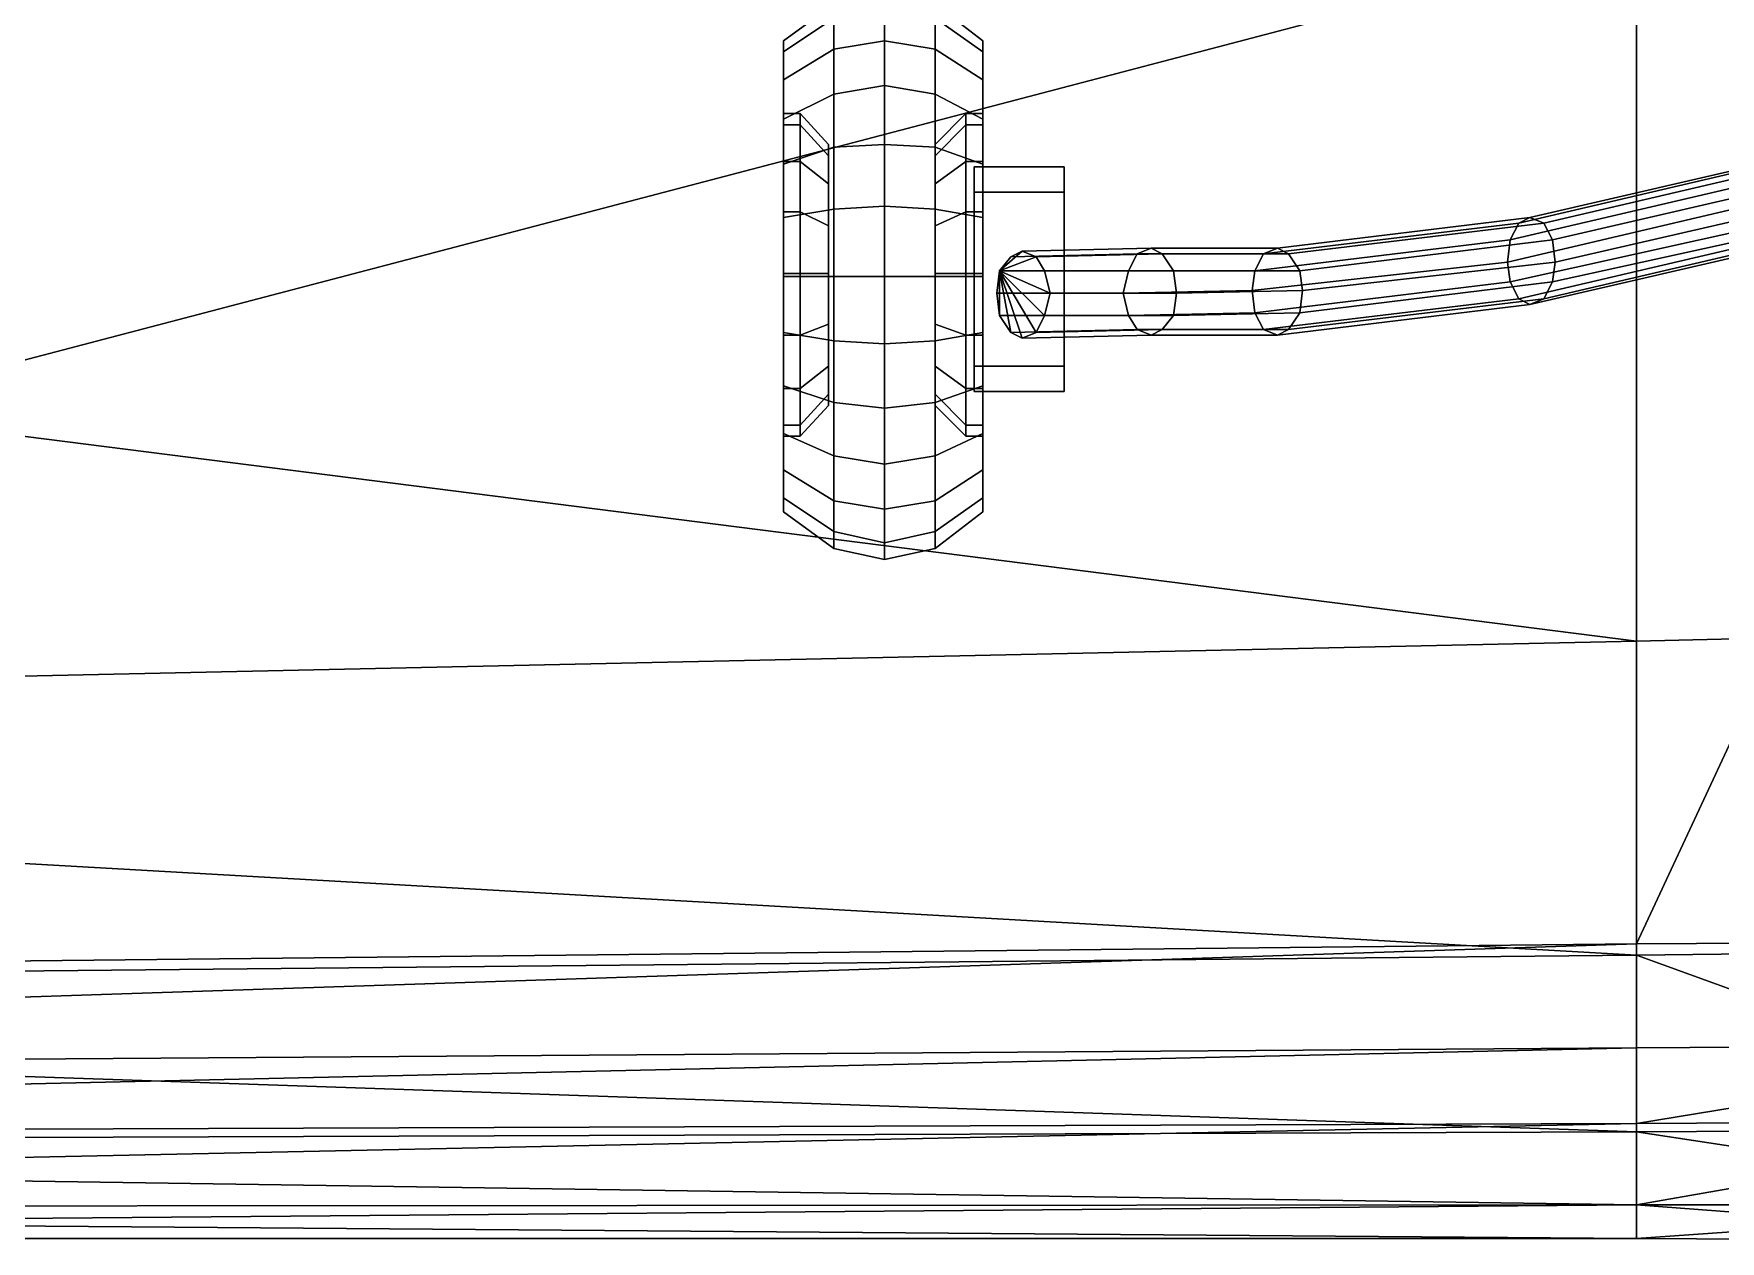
# Model space of a CAD drawing. Extents: x -2750 to 2751, y -1310 to 2918.
# Drawn here: x -913 to -312, y -107 to 324 of the extents above; entities that cross this region are included whole.
import ezdxf

# ---------------------------------------------------------------- set-up
doc = ezdxf.new("R2010")
doc.units = 0

msp = doc.modelspace()

# ---------------------------------------------------------------- linework, layer by layer
at = {"layer": '241953', "color": 1}
for points in [[(-646, 317, -480), (-646, 321, -460), (-628, 334, -462), (-628, 329, -485)], [(-646, 321, -460), (-646, 321, -440), (-628, 334, -438), (-628, 334, -462)], [(-646, 321, -440), (-646, 317, -420), (-628, 329, -416), (-628, 334, -438)], [(-628, 318, -506), (-628, 329, -485), (-610, 332, -486), (-610, 321, -508)], [(-628, 329, -416), (-628, 318, -395), (-610, 321, -392), (-610, 332, -414)], [(-610, 321, -508), (-610, 332, -486), (-592, 329, -485), (-592, 318, -506)], [(-610, 332, -414), (-610, 321, -392), (-592, 318, -395), (-592, 329, -416)], [(-592, 329, -485), (-592, 334, -462), (-575, 321, -460), (-575, 317, -480)], [(-592, 334, -462), (-592, 334, -438), (-575, 321, -440), (-575, 321, -460)], [(-592, 334, -438), (-592, 329, -416), (-575, 317, -420), (-575, 321, -440)], [(-646, 307, -498), (-646, 317, -480), (-628, 329, -485), (-628, 318, -506)], [(-646, 317, -420), (-646, 307, -402), (-628, 318, -395), (-628, 329, -416)], [(-592, 318, -506), (-592, 329, -485), (-575, 317, -480), (-575, 307, -498)], [(-592, 329, -416), (-592, 318, -395), (-575, 307, -402), (-575, 317, -420)], [(-646, 291, -428), (-646, 317, -420), (-646, 321, -440), (-646, 291, -428)], [(-646, 321, -440), (-646, 295, -450), (-646, 291, -428), (-646, 321, -440)], [(-646, 295, -450), (-646, 321, -440), (-646, 321, -460), (-646, 295, -450)], [(-646, 321, -460), (-646, 291, -472), (-646, 295, -450), (-646, 321, -460)], [(-646, 291, -472), (-646, 321, -460), (-646, 317, -480), (-646, 291, -472)], [(-628, 302, -523), (-628, 318, -506), (-610, 321, -508), (-610, 305, -526)], [(-628, 318, -395), (-628, 302, -377), (-610, 305, -374), (-610, 321, -392)], [(-610, 305, -526), (-610, 321, -508), (-592, 318, -506), (-592, 302, -523)], [(-610, 321, -392), (-610, 305, -374), (-592, 302, -377), (-592, 318, -395)], [(-575, 321, -440), (-575, 317, -420), (-575, 291, -428), (-575, 321, -440)], [(-575, 291, -428), (-575, 295, -450), (-575, 321, -440), (-575, 291, -428)], [(-575, 321, -460), (-575, 321, -440), (-575, 295, -450), (-575, 321, -460)], [(-575, 295, -450), (-575, 291, -472), (-575, 321, -460), (-575, 295, -450)], [(-575, 317, -480), (-575, 321, -460), (-575, 291, -472), (-575, 317, -480)], [(-646, 293, -514), (-646, 307, -498), (-628, 318, -506), (-628, 302, -523)], [(-646, 307, -402), (-646, 293, -387), (-628, 302, -377), (-628, 318, -395)], [(-646, 278, -410), (-646, 307, -402), (-646, 317, -420), (-646, 278, -410)], [(-646, 317, -420), (-646, 291, -428), (-646, 278, -410), (-646, 317, -420)], [(-646, 317, -480), (-646, 278, -491), (-646, 291, -472), (-646, 317, -480)], [(-646, 278, -491), (-646, 317, -480), (-646, 307, -498), (-646, 278, -491)], [(-592, 302, -523), (-592, 318, -506), (-575, 307, -498), (-575, 293, -514)], [(-592, 318, -395), (-592, 302, -377), (-575, 293, -387), (-575, 307, -402)], [(-575, 317, -420), (-575, 307, -402), (-575, 291, -428), (-575, 317, -420)], [(-575, 291, -472), (-575, 278, -491), (-575, 317, -480), (-575, 291, -472)], [(-575, 307, -498), (-575, 317, -480), (-575, 278, -491), (-575, 307, -498)], [(-646, 278, -410), (-646, 293, -387), (-646, 307, -402), (-646, 278, -410)], [(-646, 278, -491), (-646, 307, -498), (-646, 293, -514), (-646, 278, -491)], [(-575, 307, -402), (-575, 293, -387), (-575, 278, -410), (-575, 307, -402)], [(-575, 278, -410), (-575, 291, -428), (-575, 307, -402), (-575, 278, -410)], [(-575, 293, -514), (-575, 307, -498), (-575, 278, -491), (-575, 293, -514)], [(-646, 277, -525), (-646, 293, -514), (-628, 302, -523), (-628, 283, -537)], [(-646, 293, -387), (-646, 277, -375), (-628, 283, -364), (-628, 302, -377)], [(-628, 283, -537), (-628, 302, -523), (-610, 305, -526), (-610, 284, -540)], [(-628, 302, -377), (-628, 283, -364), (-610, 284, -360), (-610, 305, -374)], [(-610, 284, -540), (-610, 305, -526), (-592, 302, -523), (-592, 283, -537)], [(-610, 305, -374), (-610, 284, -360), (-592, 283, -364), (-592, 302, -377)], [(-592, 283, -537), (-592, 302, -523), (-575, 293, -514), (-575, 277, -525)], [(-592, 302, -377), (-592, 283, -364), (-575, 277, -375), (-575, 293, -387)], [(-640, 291, -472), (-640, 295, -450), (-646, 295, -450), (-646, 291, -472)], [(-640, 295, -450), (-640, 291, -428), (-646, 291, -428), (-646, 295, -450)], [(-630, 280, -468), (-630, 284, -450), (-640, 295, -450), (-640, 291, -472)], [(-630, 284, -450), (-630, 280, -433), (-640, 291, -428), (-640, 295, -450)], [(-581, 291, -472), (-581, 295, -450), (-592, 284, -450), (-592, 280, -468)], [(-581, 295, -450), (-581, 291, -428), (-592, 280, -433), (-592, 284, -450)], [(-575, 291, -472), (-575, 295, -450), (-581, 295, -450), (-581, 291, -472)], [(-575, 295, -450), (-575, 291, -428), (-581, 291, -428), (-581, 295, -450)], [(-646, 260, -397), (-646, 277, -375), (-646, 293, -387), (-646, 260, -397)], [(-646, 293, -387), (-646, 278, -410), (-646, 260, -397), (-646, 293, -387)], [(-646, 260, -503), (-646, 278, -491), (-646, 293, -514), (-646, 260, -503)], [(-646, 260, -503), (-646, 293, -514), (-646, 277, -525), (-646, 260, -503)], [(-640, 278, -491), (-640, 291, -472), (-646, 291, -472), (-646, 278, -491)], [(-640, 291, -428), (-640, 278, -410), (-646, 278, -410), (-646, 291, -428)], [(-630, 270, -483), (-630, 280, -468), (-640, 291, -472), (-640, 278, -491)], [(-630, 280, -433), (-630, 270, -418), (-640, 278, -410), (-640, 291, -428)], [(-581, 278, -491), (-581, 291, -472), (-592, 280, -468), (-592, 270, -483)], [(-581, 291, -428), (-581, 278, -410), (-592, 270, -418), (-592, 280, -433)], [(-575, 278, -491), (-575, 291, -472), (-581, 291, -472), (-581, 278, -491)], [(-575, 291, -428), (-575, 278, -410), (-581, 278, -410), (-581, 291, -428)], [(-575, 293, -387), (-575, 277, -375), (-575, 278, -410), (-575, 293, -387)], [(-575, 277, -525), (-575, 293, -514), (-575, 278, -491), (-575, 277, -525)], [(-646, 258, -532), (-646, 277, -525), (-628, 283, -537), (-628, 261, -545)], [(-646, 277, -375), (-646, 258, -368), (-628, 261, -355), (-628, 283, -364)], [(-630, 255, -408), (-630, 280, -433), (-630, 284, -450), (-630, 255, -408)], [(-630, 255, -408), (-630, 284, -450), (-630, 280, -468), (-630, 255, -408)], [(-628, 261, -545), (-628, 283, -537), (-610, 284, -540), (-610, 262, -549)], [(-628, 283, -364), (-628, 261, -355), (-610, 262, -352), (-610, 284, -360)], [(-610, 262, -549), (-610, 284, -540), (-592, 283, -537), (-592, 261, -545)], [(-610, 284, -360), (-610, 262, -352), (-592, 261, -355), (-592, 283, -364)], [(-592, 238, -404), (-592, 280, -468), (-592, 284, -450), (-592, 238, -404)], [(-592, 238, -404), (-592, 284, -450), (-592, 280, -433), (-592, 238, -404)], [(-592, 261, -545), (-592, 283, -537), (-575, 277, -525), (-575, 258, -532)], [(-592, 283, -364), (-592, 261, -355), (-575, 258, -368), (-575, 277, -375)], [(-640, 260, -503), (-640, 278, -491), (-646, 278, -491), (-646, 260, -503)], [(-640, 278, -410), (-640, 260, -397), (-646, 260, -397), (-646, 278, -410)], [(-646, 260, -397), (-646, 258, -368), (-646, 277, -375), (-646, 260, -397)], [(-646, 260, -503), (-646, 277, -525), (-646, 258, -532), (-646, 260, -503)], [(-630, 255, -493), (-630, 270, -483), (-640, 278, -491), (-640, 260, -503)], [(-630, 270, -418), (-630, 255, -408), (-640, 260, -397), (-640, 278, -410)], [(-630, 255, -408), (-630, 270, -418), (-630, 280, -433), (-630, 255, -408)], [(-630, 255, -408), (-630, 280, -468), (-630, 270, -483), (-630, 255, -408)], [(-592, 238, -404), (-592, 270, -483), (-592, 280, -468), (-592, 238, -404)], [(-592, 238, -404), (-592, 280, -433), (-592, 270, -418), (-592, 238, -404)], [(-581, 260, -503), (-581, 278, -491), (-592, 270, -483), (-592, 255, -493)], [(-581, 278, -410), (-581, 260, -397), (-592, 255, -408), (-592, 270, -418)], [(-575, 260, -503), (-575, 278, -491), (-581, 278, -491), (-581, 260, -503)], [(-575, 278, -410), (-575, 260, -397), (-581, 260, -397), (-581, 278, -410)], [(-575, 260, -397), (-575, 278, -410), (-575, 277, -375), (-575, 260, -397)], [(-575, 258, -532), (-575, 277, -525), (-575, 278, -491), (-575, 258, -532)], [(-575, 258, -532), (-575, 278, -491), (-575, 260, -503), (-575, 258, -532)], [(-575, 277, -375), (-575, 258, -368), (-575, 260, -397), (-575, 277, -375)], [(-384, 256, -279), (-387, 250, -276), (-297, 271, -246), (-294, 277, -249)], [(-380, 258, -283), (-384, 256, -279), (-294, 277, -249), (-289, 279, -252)], [(-375, 256, -287), (-380, 258, -283), (-289, 279, -252), (-285, 277, -256)], [(-372, 250, -290), (-375, 256, -287), (-285, 277, -256), (-281, 271, -259)], [(-578, 267, -474), (-578, 276, -448), (-546, 276, -448), (-546, 267, -474)], [(-578, 276, -448), (-578, 267, -423), (-546, 267, -423), (-546, 276, -448)], [(-578, 276, -448), (-578, 267, -474), (-578, 205, -474), (-578, 276, -448)], [(-578, 276, -448), (-578, 205, -474), (-578, 196, -448), (-578, 276, -448)], [(-578, 276, -448), (-578, 196, -448), (-578, 205, -423), (-578, 276, -448)], [(-578, 276, -448), (-578, 205, -423), (-578, 267, -423), (-578, 276, -448)], [(-546, 267, -423), (-546, 267, -474), (-546, 276, -448), (-546, 267, -423)], [(-387, 250, -276), (-388, 242, -275), (-299, 263, -245), (-297, 271, -246)], [(-371, 242, -291), (-372, 250, -290), (-281, 271, -259), (-280, 263, -260)], [(-630, 255, -408), (-630, 270, -483), (-630, 255, -493), (-630, 255, -408)], [(-592, 238, -404), (-592, 255, -493), (-592, 270, -483), (-592, 238, -404)], [(-592, 238, -404), (-592, 270, -418), (-592, 255, -408), (-592, 238, -404)], [(-578, 267, -423), (-578, 205, -423), (-546, 205, -423), (-546, 267, -423)], [(-578, 205, -474), (-578, 267, -474), (-546, 267, -474), (-546, 205, -474)], [(-546, 267, -423), (-546, 205, -423), (-546, 196, -448), (-546, 267, -423)], [(-546, 267, -423), (-546, 196, -448), (-546, 205, -474), (-546, 267, -423)], [(-546, 267, -423), (-546, 205, -474), (-546, 267, -474), (-546, 267, -423)], [(-646, 237, -535), (-646, 258, -532), (-628, 261, -545), (-628, 237, -548)], [(-646, 258, -368), (-646, 237, -365), (-628, 237, -353), (-628, 261, -355)], [(-640, 238, -508), (-640, 260, -503), (-646, 260, -503), (-646, 238, -508)], [(-640, 260, -397), (-640, 238, -393), (-646, 238, -393), (-646, 260, -397)], [(-646, 258, -368), (-646, 260, -397), (-646, 238, -393), (-646, 258, -368)], [(-646, 238, -508), (-646, 260, -503), (-646, 258, -532), (-646, 238, -508)], [(-630, 238, -497), (-630, 255, -493), (-640, 260, -503), (-640, 238, -508)], [(-630, 255, -408), (-630, 238, -404), (-640, 238, -393), (-640, 260, -397)], [(-628, 237, -548), (-628, 261, -545), (-610, 262, -549), (-610, 237, -552)], [(-628, 261, -355), (-628, 237, -353), (-610, 237, -349), (-610, 262, -352)], [(-610, 237, -552), (-610, 262, -549), (-592, 261, -545), (-592, 237, -548)], [(-610, 262, -352), (-610, 237, -349), (-592, 237, -353), (-592, 261, -355)], [(-592, 237, -548), (-592, 261, -545), (-575, 258, -532), (-575, 237, -535)], [(-592, 261, -355), (-592, 237, -353), (-575, 237, -365), (-575, 258, -368)], [(-581, 238, -508), (-581, 260, -503), (-592, 255, -493), (-592, 238, -497)], [(-581, 260, -397), (-581, 238, -393), (-592, 238, -404), (-592, 255, -408)], [(-575, 238, -508), (-575, 260, -503), (-581, 260, -503), (-581, 238, -508)], [(-575, 260, -397), (-575, 238, -393), (-581, 238, -393), (-581, 260, -397)], [(-575, 258, -368), (-575, 238, -393), (-575, 260, -397), (-575, 258, -368)], [(-575, 260, -503), (-575, 238, -508), (-575, 258, -532), (-575, 260, -503)], [(-388, 242, -275), (-387, 235, -276), (-297, 255, -246), (-299, 263, -245)], [(-372, 235, -290), (-371, 242, -291), (-280, 263, -260), (-281, 255, -259)], [(-646, 237, -365), (-646, 258, -368), (-646, 238, -393), (-646, 237, -365)], [(-646, 238, -508), (-646, 258, -532), (-646, 237, -535), (-646, 238, -508)], [(-630, 255, -408), (-630, 255, -493), (-630, 238, -497), (-630, 255, -408)], [(-630, 255, -408), (-630, 238, -497), (-630, 220, -493), (-630, 255, -408)], [(-630, 255, -408), (-630, 220, -493), (-630, 205, -483), (-630, 255, -408)], [(-630, 255, -408), (-630, 205, -483), (-630, 195, -468), (-630, 255, -408)], [(-630, 255, -408), (-630, 195, -468), (-630, 191, -450), (-630, 255, -408)], [(-630, 255, -408), (-630, 191, -450), (-630, 195, -433), (-630, 255, -408)], [(-630, 255, -408), (-630, 195, -433), (-630, 205, -418), (-630, 255, -408)], [(-630, 255, -408), (-630, 205, -418), (-630, 220, -408), (-630, 255, -408)], [(-630, 255, -408), (-630, 220, -408), (-630, 238, -404), (-630, 255, -408)], [(-592, 238, -404), (-592, 238, -497), (-592, 255, -493), (-592, 238, -404)], [(-575, 237, -365), (-575, 238, -393), (-575, 258, -368), (-575, 237, -365)], [(-575, 258, -532), (-575, 238, -508), (-575, 237, -535), (-575, 258, -532)], [(-475, 245, -326), (-478, 239, -323), (-387, 250, -276), (-384, 256, -279)], [(-470, 247, -330), (-475, 245, -326), (-384, 256, -279), (-380, 258, -283)], [(-466, 245, -334), (-470, 247, -330), (-380, 258, -283), (-375, 256, -287)], [(-462, 239, -336), (-466, 245, -334), (-375, 256, -287), (-372, 250, -290)], [(-387, 235, -276), (-384, 229, -279), (-294, 250, -249), (-297, 255, -246)], [(-375, 229, -287), (-372, 235, -290), (-281, 255, -259), (-285, 250, -256)], [(-561, 246, -432), (-565, 244, -428), (-520, 245, -368), (-515, 247, -372)], [(-556, 244, -436), (-561, 246, -432), (-515, 247, -372), (-511, 245, -375)], [(-515, 247, -372), (-520, 245, -368), (-475, 245, -326), (-470, 247, -330)], [(-511, 245, -375), (-515, 247, -372), (-470, 247, -330), (-466, 245, -334)], [(-478, 239, -323), (-479, 232, -322), (-388, 242, -275), (-387, 250, -276)], [(-461, 232, -337), (-462, 239, -336), (-372, 250, -290), (-371, 242, -291)], [(-384, 229, -279), (-380, 227, -283), (-289, 248, -252), (-294, 250, -249)], [(-380, 227, -283), (-375, 229, -287), (-285, 250, -256), (-289, 248, -252)], [(-569, 239, -425), (-565, 244, -428), (-561, 246, -432), (-569, 239, -425)], [(-569, 239, -425), (-561, 246, -432), (-556, 244, -436), (-569, 239, -425)], [(-565, 244, -428), (-569, 239, -425), (-523, 239, -365), (-520, 245, -368)], [(-569, 239, -425), (-556, 244, -436), (-553, 239, -438), (-569, 239, -425)], [(-553, 239, -438), (-556, 244, -436), (-511, 245, -375), (-507, 239, -378)], [(-520, 245, -368), (-523, 239, -365), (-478, 239, -323), (-475, 245, -326)], [(-507, 239, -378), (-511, 245, -375), (-466, 245, -334), (-462, 239, -336)], [(-479, 232, -322), (-478, 224, -323), (-387, 235, -276), (-388, 242, -275)], [(-462, 224, -336), (-461, 232, -337), (-371, 242, -291), (-372, 235, -290)], [(-640, 238, -393), (-640, 216, -397), (-646, 216, -397), (-646, 238, -393)], [(-640, 216, -503), (-640, 238, -508), (-646, 238, -508), (-646, 216, -503)], [(-646, 238, -393), (-646, 216, -397), (-646, 217, -368), (-646, 238, -393)], [(-646, 238, -393), (-646, 217, -368), (-646, 237, -365), (-646, 238, -393)], [(-646, 238, -508), (-646, 237, -535), (-646, 217, -532), (-646, 238, -508)], [(-646, 217, -532), (-646, 216, -503), (-646, 238, -508), (-646, 217, -532)], [(-646, 237, -365), (-646, 217, -368), (-628, 214, -355), (-628, 237, -353)], [(-646, 217, -532), (-646, 237, -535), (-628, 237, -548), (-628, 214, -545)], [(-630, 238, -404), (-630, 220, -408), (-640, 216, -397), (-640, 238, -393)], [(-630, 220, -493), (-630, 238, -497), (-640, 238, -508), (-640, 216, -503)], [(-628, 237, -353), (-628, 214, -355), (-610, 213, -352), (-610, 237, -349)], [(-628, 214, -545), (-628, 237, -548), (-610, 237, -552), (-610, 213, -549)], [(-610, 237, -349), (-610, 213, -352), (-592, 214, -355), (-592, 237, -353)], [(-610, 213, -549), (-610, 237, -552), (-592, 237, -548), (-592, 214, -545)], [(-581, 238, -393), (-581, 216, -397), (-592, 220, -408), (-592, 238, -404)], [(-581, 216, -503), (-581, 238, -508), (-592, 238, -497), (-592, 220, -493)], [(-592, 238, -404), (-592, 220, -408), (-592, 205, -418), (-592, 238, -404)], [(-592, 238, -404), (-592, 205, -418), (-592, 195, -433), (-592, 238, -404)], [(-592, 238, -404), (-592, 195, -433), (-592, 191, -450), (-592, 238, -404)], [(-592, 238, -404), (-592, 191, -450), (-592, 195, -468), (-592, 238, -404)], [(-592, 238, -404), (-592, 195, -468), (-592, 205, -483), (-592, 238, -404)], [(-592, 238, -404), (-592, 205, -483), (-592, 220, -493), (-592, 238, -404)], [(-592, 238, -404), (-592, 220, -493), (-592, 238, -497), (-592, 238, -404)], [(-592, 237, -353), (-592, 214, -355), (-575, 217, -368), (-575, 237, -365)], [(-592, 214, -545), (-592, 237, -548), (-575, 237, -535), (-575, 217, -532)], [(-575, 238, -393), (-575, 216, -397), (-581, 216, -397), (-581, 238, -393)], [(-575, 216, -503), (-575, 238, -508), (-581, 238, -508), (-581, 216, -503)], [(-575, 237, -365), (-575, 217, -368), (-575, 238, -393), (-575, 237, -365)], [(-575, 238, -508), (-575, 216, -503), (-575, 217, -532), (-575, 238, -508)], [(-575, 217, -532), (-575, 237, -535), (-575, 238, -508), (-575, 217, -532)], [(-575, 216, -397), (-575, 238, -393), (-575, 217, -368), (-575, 216, -397)], [(-569, 239, -425), (-570, 231, -424), (-525, 231, -364), (-523, 239, -365)], [(-569, 239, -425), (-569, 223, -425), (-570, 231, -424), (-569, 239, -425)], [(-569, 239, -425), (-553, 239, -438), (-551, 231, -439), (-569, 239, -425)], [(-569, 239, -425), (-551, 231, -439), (-553, 223, -438), (-569, 239, -425)], [(-569, 239, -425), (-553, 223, -438), (-556, 217, -436), (-569, 239, -425)], [(-569, 239, -425), (-556, 217, -436), (-561, 215, -432), (-569, 239, -425)], [(-569, 239, -425), (-561, 215, -432), (-565, 217, -428), (-569, 239, -425)], [(-569, 239, -425), (-565, 217, -428), (-569, 223, -425), (-569, 239, -425)], [(-551, 231, -439), (-553, 239, -438), (-507, 239, -378), (-506, 231, -379)], [(-523, 239, -365), (-525, 231, -364), (-479, 232, -322), (-478, 239, -323)], [(-506, 231, -379), (-507, 239, -378), (-462, 239, -336), (-461, 232, -337)], [(-478, 224, -323), (-475, 218, -326), (-384, 229, -279), (-387, 235, -276)], [(-466, 218, -334), (-462, 224, -336), (-372, 235, -290), (-375, 229, -287)], [(-570, 231, -424), (-569, 223, -425), (-523, 223, -365), (-525, 231, -364)], [(-553, 223, -438), (-551, 231, -439), (-506, 231, -379), (-507, 223, -378)], [(-525, 231, -364), (-523, 223, -365), (-478, 224, -323), (-479, 232, -322)], [(-507, 223, -378), (-506, 231, -379), (-461, 232, -337), (-462, 224, -336)], [(-475, 218, -326), (-470, 216, -330), (-380, 227, -283), (-384, 229, -279)], [(-470, 216, -330), (-466, 218, -334), (-375, 229, -287), (-380, 227, -283)], [(-569, 223, -425), (-565, 217, -428), (-520, 218, -368), (-523, 223, -365)], [(-556, 217, -436), (-553, 223, -438), (-507, 223, -378), (-511, 218, -375)], [(-523, 223, -365), (-520, 218, -368), (-475, 218, -326), (-478, 224, -323)], [(-511, 218, -375), (-507, 223, -378), (-462, 224, -336), (-466, 218, -334)], [(-646, 217, -368), (-646, 198, -375), (-628, 192, -364), (-628, 214, -355)], [(-646, 198, -525), (-646, 217, -532), (-628, 214, -545), (-628, 192, -537)], [(-646, 216, -503), (-646, 217, -532), (-646, 198, -525), (-646, 216, -503)], [(-646, 216, -397), (-646, 198, -375), (-646, 217, -368), (-646, 216, -397)], [(-630, 220, -408), (-630, 205, -418), (-640, 197, -410), (-640, 216, -397)], [(-630, 205, -483), (-630, 220, -493), (-640, 216, -503), (-640, 197, -491)], [(-581, 216, -397), (-581, 197, -410), (-592, 205, -418), (-592, 220, -408)], [(-581, 197, -491), (-581, 216, -503), (-592, 220, -493), (-592, 205, -483)], [(-592, 214, -355), (-592, 192, -364), (-575, 198, -375), (-575, 217, -368)], [(-592, 192, -537), (-592, 214, -545), (-575, 217, -532), (-575, 198, -525)], [(-575, 198, -525), (-575, 217, -532), (-575, 216, -503), (-575, 198, -525)], [(-575, 217, -368), (-575, 198, -375), (-575, 216, -397), (-575, 217, -368)], [(-565, 217, -428), (-561, 215, -432), (-515, 216, -372), (-520, 218, -368)], [(-561, 215, -432), (-556, 217, -436), (-511, 218, -375), (-515, 216, -372)], [(-520, 218, -368), (-515, 216, -372), (-470, 216, -330), (-475, 218, -326)], [(-515, 216, -372), (-511, 218, -375), (-466, 218, -334), (-470, 216, -330)], [(-640, 216, -397), (-640, 197, -410), (-646, 197, -410), (-646, 216, -397)], [(-640, 197, -491), (-640, 216, -503), (-646, 216, -503), (-646, 197, -491)], [(-646, 198, -525), (-646, 197, -491), (-646, 216, -503), (-646, 198, -525)], [(-646, 198, -375), (-646, 216, -397), (-646, 197, -410), (-646, 198, -375)], [(-628, 214, -355), (-628, 192, -364), (-610, 190, -360), (-610, 213, -352)], [(-628, 192, -537), (-628, 214, -545), (-610, 213, -549), (-610, 190, -540)], [(-610, 213, -352), (-610, 190, -360), (-592, 192, -364), (-592, 214, -355)], [(-610, 190, -540), (-610, 213, -549), (-592, 214, -545), (-592, 192, -537)], [(-575, 216, -397), (-575, 197, -410), (-581, 197, -410), (-581, 216, -397)], [(-575, 197, -491), (-575, 216, -503), (-581, 216, -503), (-581, 197, -491)], [(-575, 216, -503), (-575, 197, -491), (-575, 198, -525), (-575, 216, -503)], [(-575, 197, -410), (-575, 216, -397), (-575, 181, -387), (-575, 197, -410)], [(-575, 198, -375), (-575, 181, -387), (-575, 216, -397), (-575, 198, -375)], [(-630, 205, -418), (-630, 195, -433), (-640, 184, -428), (-640, 197, -410)], [(-630, 195, -468), (-630, 205, -483), (-640, 197, -491), (-640, 184, -472)], [(-581, 197, -410), (-581, 184, -428), (-592, 195, -433), (-592, 205, -418)], [(-581, 184, -472), (-581, 197, -491), (-592, 205, -483), (-592, 195, -468)], [(-578, 205, -423), (-578, 196, -448), (-546, 196, -448), (-546, 205, -423)], [(-578, 196, -448), (-578, 205, -474), (-546, 205, -474), (-546, 196, -448)], [(-646, 198, -375), (-646, 181, -387), (-628, 173, -377), (-628, 192, -364)], [(-646, 181, -514), (-646, 198, -525), (-628, 192, -537), (-628, 173, -523)], [(-646, 197, -491), (-646, 198, -525), (-646, 181, -514), (-646, 197, -491)], [(-646, 198, -375), (-646, 197, -410), (-646, 181, -387), (-646, 198, -375)], [(-640, 197, -410), (-640, 184, -428), (-646, 184, -428), (-646, 197, -410)], [(-640, 184, -472), (-640, 197, -491), (-646, 197, -491), (-646, 184, -472)], [(-646, 197, -491), (-646, 181, -514), (-646, 168, -498), (-646, 197, -491)], [(-646, 168, -498), (-646, 184, -472), (-646, 197, -491), (-646, 168, -498)], [(-646, 168, -402), (-646, 197, -410), (-646, 184, -428), (-646, 168, -402)], [(-646, 197, -410), (-646, 168, -402), (-646, 181, -387), (-646, 197, -410)], [(-630, 195, -433), (-630, 191, -450), (-640, 180, -450), (-640, 184, -428)], [(-630, 191, -450), (-630, 195, -468), (-640, 184, -472), (-640, 180, -450)], [(-592, 192, -364), (-592, 173, -377), (-575, 181, -387), (-575, 198, -375)], [(-592, 173, -523), (-592, 192, -537), (-575, 198, -525), (-575, 181, -514)], [(-581, 184, -428), (-581, 180, -450), (-592, 191, -450), (-592, 195, -433)], [(-581, 180, -450), (-581, 184, -472), (-592, 195, -468), (-592, 191, -450)], [(-575, 197, -410), (-575, 184, -428), (-581, 184, -428), (-581, 197, -410)], [(-575, 184, -472), (-575, 197, -491), (-581, 197, -491), (-581, 184, -472)], [(-575, 181, -514), (-575, 198, -525), (-575, 197, -491), (-575, 181, -514)], [(-575, 168, -498), (-575, 181, -514), (-575, 197, -491), (-575, 168, -498)], [(-575, 197, -491), (-575, 184, -472), (-575, 168, -498), (-575, 197, -491)], [(-575, 184, -428), (-575, 197, -410), (-575, 158, -420), (-575, 184, -428)], [(-575, 168, -402), (-575, 158, -420), (-575, 197, -410), (-575, 168, -402)], [(-575, 181, -387), (-575, 168, -402), (-575, 197, -410), (-575, 181, -387)], [(-628, 192, -364), (-628, 173, -377), (-610, 170, -374), (-610, 190, -360)], [(-628, 173, -523), (-628, 192, -537), (-610, 190, -540), (-610, 170, -526)], [(-610, 190, -360), (-610, 170, -374), (-592, 173, -377), (-592, 192, -364)], [(-610, 170, -526), (-610, 190, -540), (-592, 192, -537), (-592, 173, -523)], [(-640, 184, -428), (-640, 180, -450), (-646, 180, -450), (-646, 184, -428)], [(-640, 180, -450), (-640, 184, -472), (-646, 184, -472), (-646, 180, -450)], [(-646, 184, -472), (-646, 168, -498), (-646, 158, -480), (-646, 184, -472)], [(-646, 184, -472), (-646, 158, -480), (-646, 153, -460), (-646, 184, -472)], [(-646, 153, -460), (-646, 180, -450), (-646, 184, -472), (-646, 153, -460)], [(-646, 153, -440), (-646, 184, -428), (-646, 180, -450), (-646, 153, -440)], [(-646, 184, -428), (-646, 153, -440), (-646, 158, -420), (-646, 184, -428)], [(-646, 184, -428), (-646, 158, -420), (-646, 168, -402), (-646, 184, -428)], [(-646, 181, -387), (-646, 168, -402), (-628, 157, -395), (-628, 173, -377)], [(-646, 168, -498), (-646, 181, -514), (-628, 173, -523), (-628, 157, -506)], [(-592, 173, -377), (-592, 157, -395), (-575, 168, -402), (-575, 181, -387)], [(-592, 157, -506), (-592, 173, -523), (-575, 181, -514), (-575, 168, -498)], [(-575, 184, -428), (-575, 180, -450), (-581, 180, -450), (-581, 184, -428)], [(-575, 180, -450), (-575, 184, -472), (-581, 184, -472), (-581, 180, -450)], [(-575, 158, -480), (-575, 168, -498), (-575, 184, -472), (-575, 158, -480)], [(-575, 153, -460), (-575, 158, -480), (-575, 184, -472), (-575, 153, -460)], [(-575, 184, -472), (-575, 180, -450), (-575, 153, -460), (-575, 184, -472)], [(-575, 180, -450), (-575, 184, -428), (-575, 153, -440), (-575, 180, -450)], [(-575, 153, -440), (-575, 184, -428), (-575, 158, -420), (-575, 153, -440)], [(-646, 180, -450), (-646, 153, -460), (-646, 153, -440), (-646, 180, -450)], [(-575, 153, -440), (-575, 153, -460), (-575, 180, -450), (-575, 153, -440)], [(-628, 173, -377), (-628, 157, -395), (-610, 154, -392), (-610, 170, -374)], [(-628, 157, -506), (-628, 173, -523), (-610, 170, -526), (-610, 154, -508)], [(-610, 170, -374), (-610, 154, -392), (-592, 157, -395), (-592, 173, -377)], [(-610, 154, -508), (-610, 170, -526), (-592, 173, -523), (-592, 157, -506)], [(-646, 168, -402), (-646, 158, -420), (-628, 146, -416), (-628, 157, -395)], [(-646, 158, -480), (-646, 168, -498), (-628, 157, -506), (-628, 146, -485)], [(-592, 157, -395), (-592, 146, -416), (-575, 158, -420), (-575, 168, -402)], [(-592, 146, -485), (-592, 157, -506), (-575, 168, -498), (-575, 158, -480)], [(-646, 158, -420), (-646, 153, -440), (-628, 140, -438), (-628, 146, -416)], [(-646, 153, -460), (-646, 158, -480), (-628, 146, -485), (-628, 140, -462)], [(-628, 157, -395), (-628, 146, -416), (-610, 142, -414), (-610, 154, -392)], [(-628, 146, -485), (-628, 157, -506), (-610, 154, -508), (-610, 142, -486)], [(-610, 154, -392), (-610, 142, -414), (-592, 146, -416), (-592, 157, -395)], [(-610, 142, -486), (-610, 154, -508), (-592, 157, -506), (-592, 146, -485)], [(-592, 146, -416), (-592, 140, -438), (-575, 153, -440), (-575, 158, -420)], [(-592, 140, -462), (-592, 146, -485), (-575, 158, -480), (-575, 153, -460)], [(-646, 153, -440), (-646, 153, -460), (-628, 140, -462), (-628, 140, -438)], [(-592, 140, -438), (-592, 140, -462), (-575, 153, -460), (-575, 153, -440)], [(-628, 146, -416), (-628, 140, -438), (-610, 136, -438), (-610, 142, -414)], [(-628, 140, -462), (-628, 146, -485), (-610, 142, -486), (-610, 136, -462)], [(-610, 142, -414), (-610, 136, -438), (-592, 140, -438), (-592, 146, -416)], [(-610, 136, -462), (-610, 142, -486), (-592, 146, -485), (-592, 140, -462)], [(-628, 140, -438), (-628, 140, -462), (-610, 136, -462), (-610, 136, -438)], [(-610, 136, -438), (-610, 136, -462), (-592, 140, -462), (-592, 140, -438)]]:
    msp.add_3dface(points, dxfattribs=at)
at = {"layer": '42331', "color": 1}
for points in [[(-1767, 288, 472), (-342, 358, 448), (-342, 469, 422), (-1767, 288, 472)], [(-1767, 382, 453), (-1767, 288, 472), (-342, 469, 422), (-1767, 382, 453)], [(-1767, 288, 407), (-1767, 382, 405), (-342, 358, 362), (-1767, 288, 407)], [(-342, 107, 378), (-342, 358, 362), (-171, 366, 357), (-171, 111, 374)], [(-342, -1, 485), (-171, 0, 483), (-171, 366, 451), (-342, -1, 485)], [(-342, 358, 448), (-342, -1, 485), (-171, 366, 451), (-342, 358, 448)], [(-1767, 288, 407), (-342, 358, 362), (-342, 107, 378), (-1767, 288, 407)], [(-1767, -16, 500), (-342, -1, 485), (-342, 358, 448), (-1767, -16, 500)], [(-1767, 288, 472), (-1767, -16, 500), (-342, 358, 448), (-1767, 288, 472)], [(-1767, 76, 419), (-1767, 288, 407), (-342, 107, 378), (-1767, 76, 419)], [(-342, -5, 390), (-342, 107, 378), (-171, 111, 374), (-171, -3, 385)], [(-1767, 76, 419), (-342, 107, 378), (-342, -5, 390), (-1767, 76, 419)], [(-1767, -19, 428), (-1767, 76, 419), (-342, -5, 390), (-1767, -19, 428)], [(-342, -1, 485), (-342, -38, 483), (-171, -37, 481), (-171, 0, 483)], [(-1767, -48, 499), (-342, -38, 483), (-342, -1, 485), (-1767, -48, 499)], [(-1767, -16, 500), (-1767, -48, 499), (-342, -1, 485), (-1767, -16, 500)], [(-1767, -19, 428), (-342, -5, 390), (-342, -68, 403), (-1767, -19, 428)], [(-342, -5, 390), (-171, -3, 385), (-171, -67, 399), (-342, -5, 390)], [(-342, -68, 403), (-342, -5, 390), (-171, -67, 399), (-342, -68, 403)], [(-1767, -73, 438), (-1767, -19, 428), (-342, -68, 403), (-1767, -73, 438)], [(-1767, -70, 494), (-342, -65, 476), (-342, -38, 483), (-1767, -70, 494)], [(-1767, -48, 499), (-1767, -70, 494), (-342, -38, 483), (-1767, -48, 499)], [(-342, -65, 476), (-171, -64, 474), (-171, -37, 481), (-342, -65, 476)], [(-342, -38, 483), (-342, -65, 476), (-171, -37, 481), (-342, -38, 483)], [(-1767, -95, 486), (-342, -94, 466), (-342, -65, 476), (-1767, -95, 486)], [(-1767, -70, 494), (-1767, -95, 486), (-342, -65, 476), (-1767, -70, 494)], [(-342, -94, 466), (-171, -94, 463), (-171, -64, 474), (-342, -94, 466)], [(-342, -65, 476), (-342, -94, 466), (-171, -64, 474), (-342, -65, 476)], [(-1767, -73, 438), (-342, -68, 403), (-342, -94, 417), (-1767, -73, 438)], [(-342, -68, 403), (-171, -67, 399), (-171, -94, 414), (-342, -68, 403)], [(-342, -94, 417), (-342, -68, 403), (-171, -94, 414), (-342, -94, 417)], [(-1767, -95, 449), (-1767, -73, 438), (-342, -94, 417), (-1767, -95, 449)], [(-1767, -106, 467), (-342, -106, 441), (-342, -94, 466), (-1767, -106, 467)], [(-1767, -95, 486), (-1767, -106, 467), (-342, -94, 466), (-1767, -95, 486)], [(-1767, -95, 449), (-342, -94, 417), (-342, -106, 441), (-1767, -95, 449)], [(-1767, -106, 467), (-1767, -95, 449), (-342, -106, 441), (-1767, -106, 467)], [(-342, -106, 441), (-171, -107, 438), (-171, -94, 463), (-342, -106, 441)], [(-342, -94, 466), (-342, -106, 441), (-171, -94, 463), (-342, -94, 466)], [(-342, -94, 417), (-171, -94, 414), (-171, -107, 438), (-342, -94, 417)], [(-342, -106, 441), (-342, -94, 417), (-171, -107, 438), (-342, -106, 441)]]:
    msp.add_3dface(points, dxfattribs=at)

doc.saveas('drawing.dxf')
